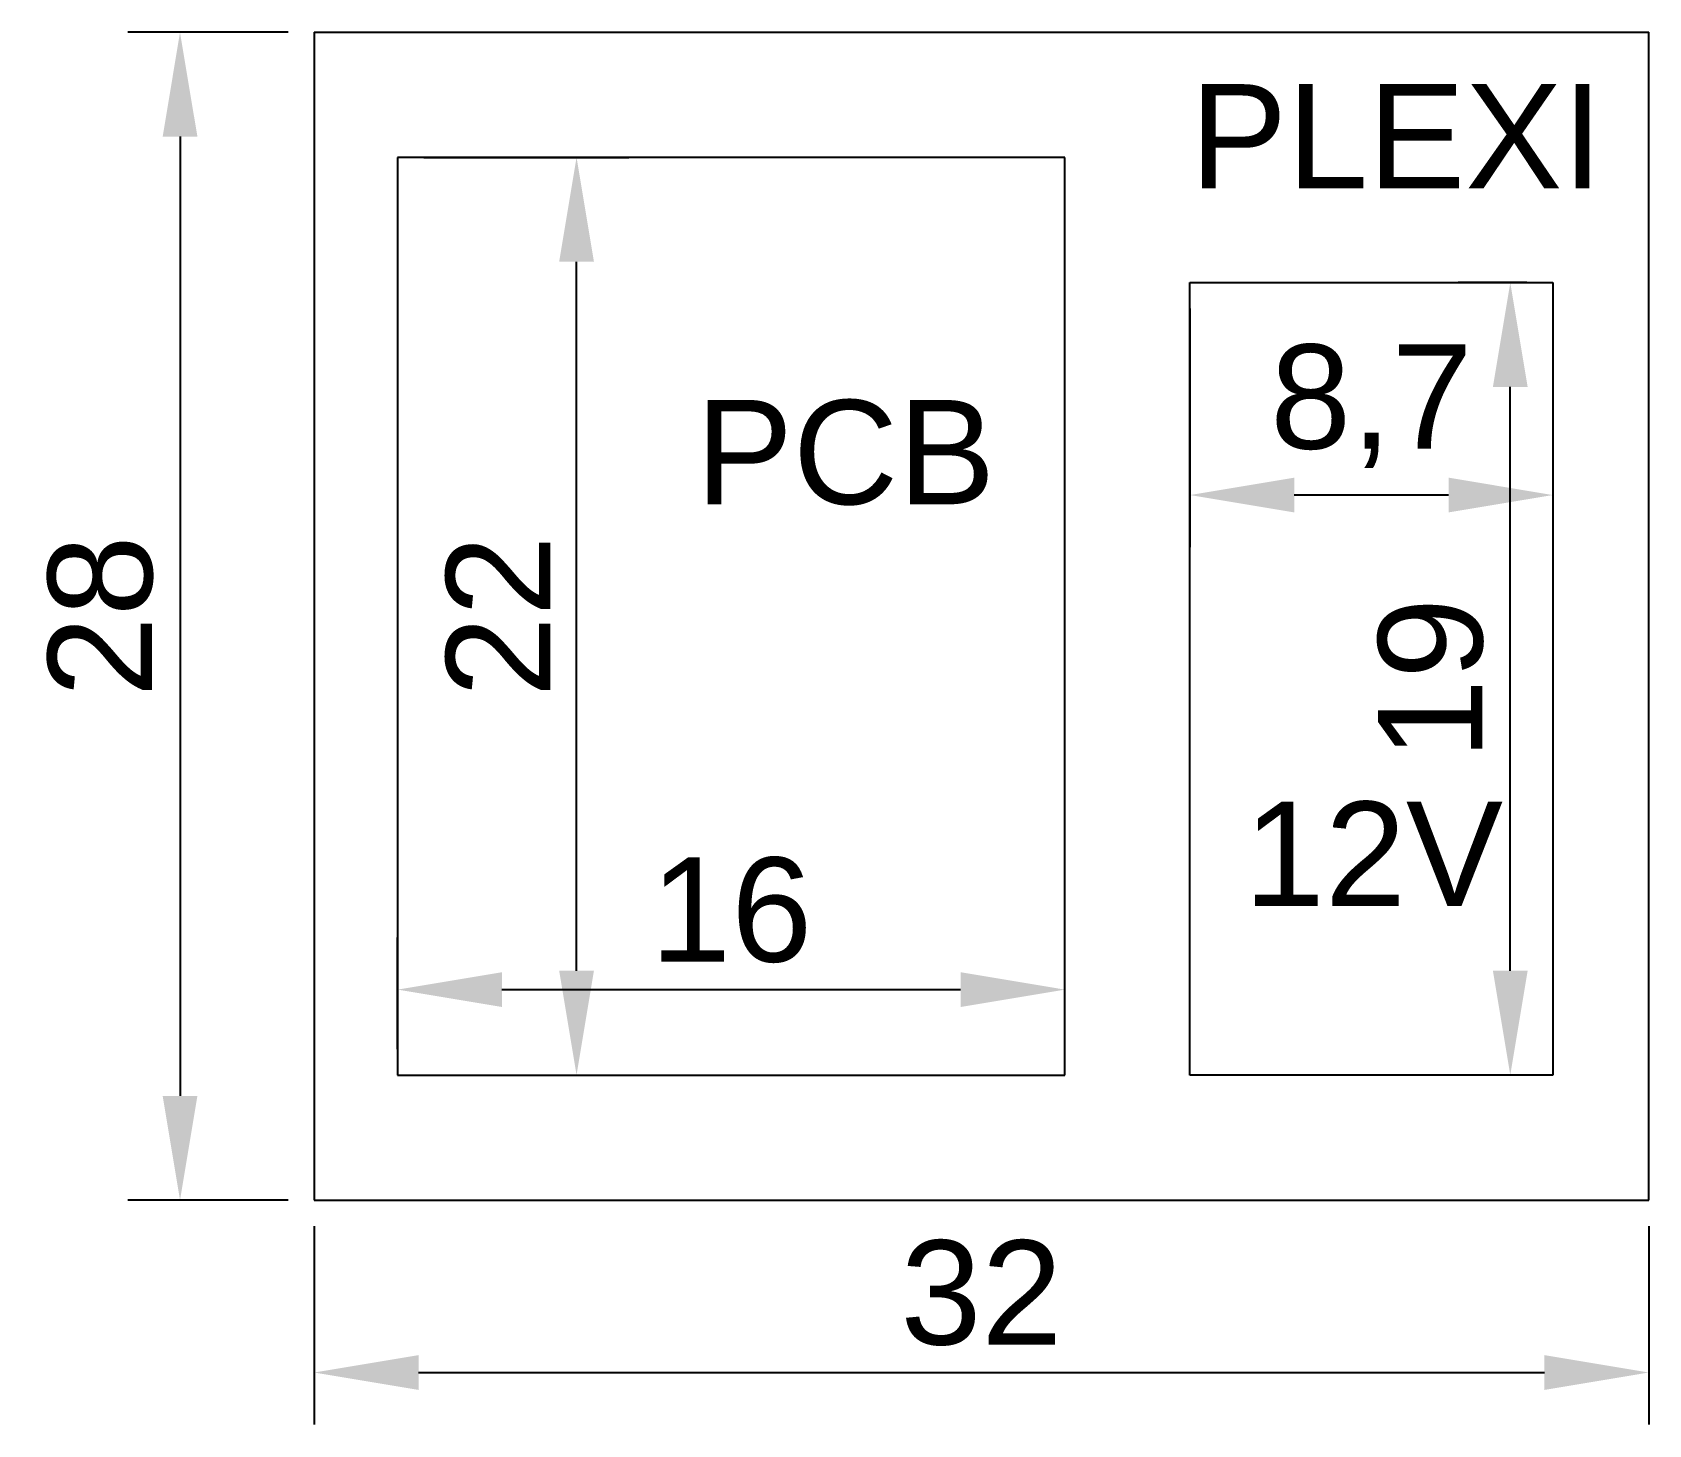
# Model space of a CAD drawing. Header units: millimetres. Extents: x 43.3 to 82, y 44.6 to 78.
import ezdxf

# ---------------------------------------------------------------- set-up
doc = ezdxf.new("R2010")
doc.units = ezdxf.units.MM
doc.styles.get("Standard").update_dxf_attribs({"font": 'arial.ttf'})
doc.dimstyles.new('ISO-25', dxfattribs={"dimtxt": 2.5, "dimasz": 2.5, "dimexe": 1.25, "dimexo": 0.625, "dimtad": 1, "dimtxsty": 'Standard', "dimcen": 2.5, "dimadec": 0, "dimazin": 0, "dimtfac": 1, "dimtmove": 0, "dimatfit": 3, "dimfxl": 1, "dimarcsym": 0})

# ---------------------------------------------------------------- blocks, each defined once
blk = doc.blocks.new('*D2')
at = {"color": 0, "lineweight": -2, "transparency": 16777216}
for p, q in [((52.047, 53.587), (52.047, 56.261)), ((68.047, 53.587), (68.047, 56.261)), ((54.547, 55.011), (65.547, 55.011))]:
    blk.add_line(p, q, dxfattribs=at)
at = {"color": 0, "transparency": 16777216}
for points in [[(54.547, 55.428), (54.547, 54.594), (52.047, 55.011)], [(65.547, 55.428), (65.547, 54.594), (68.047, 55.011)]]:
    blk.add_solid(points, dxfattribs=at)
at = {"layer": 'Defpoints', "color": 0, "transparency": 16777216}
for p in [(68.047, 55.011), (52.047, 52.962), (68.047, 52.962)]:
    blk.add_point(p, dxfattribs=at)
at = {"color": 0, "transparency": 16777216, "insert": (60.047, 56.912), "char_height": 2.5, "attachment_point": 5}
blk.add_mtext('16', dxfattribs=at)
blk = doc.blocks.new('*D3')
at = {"color": 0, "lineweight": -2, "transparency": 16777216}
for p, q in [((52.672, 74.962), (57.587, 74.962)), ((56.337, 55.462), (56.337, 72.462)), ((52.672, 52.962), (57.587, 52.962))]:
    blk.add_line(p, q, dxfattribs=at)
at = {"color": 0, "transparency": 16777216}
for points in [[(55.92, 72.462), (56.754, 72.462), (56.337, 74.962)], [(55.92, 55.462), (56.754, 55.462), (56.337, 52.962)]]:
    blk.add_solid(points, dxfattribs=at)
at = {"layer": 'Defpoints', "color": 0, "transparency": 16777216}
for p in [(52.047, 74.962), (56.337, 74.962), (52.047, 52.962)]:
    blk.add_point(p, dxfattribs=at)
at = {"color": 0, "transparency": 16777216, "insert": (54.457, 63.962), "char_height": 2.5, "attachment_point": 5, "rotation": 90}
blk.add_mtext('22', dxfattribs=at)
blk = doc.blocks.new('*D6')
at = {"color": 0, "lineweight": -2, "transparency": 16777216}
for p, q in [((79.122, 71.962), (77.478, 71.962)), ((78.728, 55.462), (78.728, 69.462)), ((79.122, 52.962), (77.478, 52.962))]:
    blk.add_line(p, q, dxfattribs=at)
at = {"color": 0, "transparency": 16777216}
for points in [[(78.312, 69.462), (79.145, 69.462), (78.728, 71.962)], [(78.312, 55.462), (79.145, 55.462), (78.728, 52.962)]]:
    blk.add_solid(points, dxfattribs=at)
at = {"layer": 'Defpoints', "color": 0, "transparency": 16777216}
for p in [(78.728, 71.962), (79.747, 71.962), (79.747, 52.962)]:
    blk.add_point(p, dxfattribs=at)
at = {"color": 0, "transparency": 16777216, "insert": (76.827, 62.462), "char_height": 2.5, "attachment_point": 5, "rotation": 90}
blk.add_mtext('19', dxfattribs=at)
blk = doc.blocks.new('*D7')
at = {"color": 0, "lineweight": -2, "transparency": 16777216}
for p, q in [((71.047, 71.337), (71.047, 65.618)), ((79.747, 71.337), (79.747, 65.618)), ((77.247, 66.868), (73.547, 66.868))]:
    blk.add_line(p, q, dxfattribs=at)
at = {"color": 0, "transparency": 16777216}
for points in [[(73.547, 67.285), (73.547, 66.452), (71.047, 66.868)], [(77.247, 67.285), (77.247, 66.452), (79.747, 66.868)]]:
    blk.add_solid(points, dxfattribs=at)
at = {"layer": 'Defpoints', "color": 0, "transparency": 16777216}
for p in [(71.047, 71.962), (79.747, 71.962), (71.047, 66.868)]:
    blk.add_point(p, dxfattribs=at)
at = {"color": 0, "transparency": 16777216, "insert": (75.397, 68.996), "char_height": 2.5, "attachment_point": 5}
blk.add_mtext('8,7', dxfattribs=at)
blk = doc.blocks.new('*D8')
at = {"color": 0, "lineweight": -2, "transparency": 16777216}
for p, q in [((50.047, 49.337), (50.047, 44.581)), ((82.047, 49.337), (82.047, 44.581)), ((52.547, 45.831), (79.547, 45.831))]:
    blk.add_line(p, q, dxfattribs=at)
at = {"color": 0, "transparency": 16777216}
for points in [[(52.547, 46.248), (52.547, 45.414), (50.047, 45.831)], [(79.547, 46.248), (79.547, 45.414), (82.047, 45.831)]]:
    blk.add_solid(points, dxfattribs=at)
at = {"layer": 'Defpoints', "color": 0, "transparency": 16777216}
for p in [(50.047, 49.962), (82.047, 49.962), (82.047, 45.831)]:
    blk.add_point(p, dxfattribs=at)
at = {"color": 0, "transparency": 16777216, "insert": (66.047, 47.733), "char_height": 2.5, "attachment_point": 5}
blk.add_mtext('32', dxfattribs=at)
blk = doc.blocks.new('*D10')
at = {"color": 0, "lineweight": -2, "transparency": 16777216}
for p, q in [((49.422, 77.962), (45.578, 77.962)), ((46.828, 75.462), (46.828, 52.462)), ((49.422, 49.962), (45.578, 49.962))]:
    blk.add_line(p, q, dxfattribs=at)
at = {"color": 0, "transparency": 16777216}
for points in [[(46.412, 75.462), (47.245, 75.462), (46.828, 77.962)], [(46.412, 52.462), (47.245, 52.462), (46.828, 49.962)]]:
    blk.add_solid(points, dxfattribs=at)
at = {"layer": 'Defpoints', "color": 0, "transparency": 16777216}
for p in [(50.047, 77.962), (46.828, 49.962), (50.047, 49.962)]:
    blk.add_point(p, dxfattribs=at)
at = {"color": 0, "transparency": 16777216, "insert": (44.927, 63.962), "char_height": 2.5, "attachment_point": 5, "rotation": 90}
blk.add_mtext('28', dxfattribs=at)

msp = doc.modelspace()

# ---------------------------------------------------------------- linework, layer by layer
for p, q in [((50.047, 77.962), (50.047, 49.962)), ((50.047, 77.962), (82.047, 77.962)), ((82.047, 49.962), (82.047, 77.962)), ((68.047, 74.962), (52.047, 74.962)), ((52.047, 74.962), (52.047, 52.962)), ((68.047, 52.962), (68.047, 74.962)), ((71.047, 52.962), (71.047, 71.962)), ((71.047, 71.962), (79.747, 71.962)), ((79.747, 71.962), (79.747, 52.962)), ((52.047, 52.962), (68.047, 52.962)), ((79.747, 52.962), (71.047, 52.962)), ((50.047, 49.962), (82.047, 49.962))]:
    msp.add_line(p, q)

# ---------------------------------------------------------------- texts
at = {"char_height": 2.5, "attachment_point": 1}
for s, width, insert in [('PLEXI', 7.66074, (71.047, 76.719)), ('PCB', 6.0811, (59.197, 69.147)), ('12V', 5.29256, (72.341, 59.518))]:
    msp.add_mtext_dynamic_manual_height_columns(s, width=width, gutter_width=12.5, heights=[0], dxfattribs=dict(at, insert=insert))

# ---------------------------------------------------------------- dimensions: what is measured, and where the dimension line sits
for base, p1, p2, picture, middle in [((46.828, 49.962), (50.047, 77.962), (50.047, 49.962), '*D10', (44.927, 63.962)), ((56.337, 74.962), (52.047, 52.962), (52.047, 74.962), '*D3', (54.457, 63.962)), ((78.728, 71.962), (79.747, 52.962), (79.747, 71.962), '*D6', (76.827, 62.462))]:
    dim = msp.add_linear_dim(base=base, p1=p1, p2=p2, angle=90, dimstyle='ISO-25')
    dim.commit()
    dim.dimension.update_dxf_attribs({"geometry": picture, "text_midpoint": middle})
for base, p1, p2, picture, middle in [((71.047, 66.868), (79.747, 71.962), (71.047, 71.962), '*D7', (75.397, 68.996)), ((68.047, 55.011), (52.047, 52.962), (68.047, 52.962), '*D2', (60.047, 56.912)), ((82.047, 45.831), (50.047, 49.962), (82.047, 49.962), '*D8', (66.047, 47.733))]:
    dim = msp.add_linear_dim(base=base, p1=p1, p2=p2, dimstyle='ISO-25')
    dim.commit()
    dim.dimension.update_dxf_attribs({"geometry": picture, "text_midpoint": middle})

doc.saveas('drawing.dxf')
